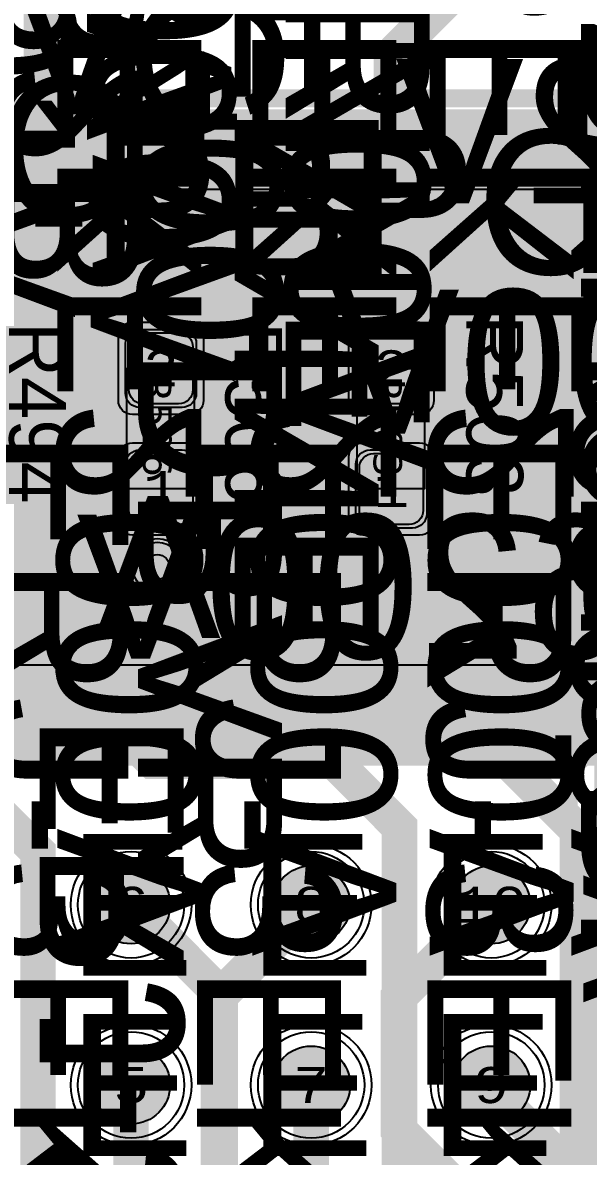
# Model space of a CAD drawing. Extents: x -28 to 199, y -61 to 255.
# Drawn here: x 119.3 to 127.28, y 127.5 to 143.47 of the extents above; entities that cross this region are included whole.
import ezdxf
from ezdxf.enums import TextEntityAlignment as Align

# ---------------------------------------------------------------- set-up
doc = ezdxf.new("R2010")
doc.units = 0
doc.header["$MEASUREMENT"] = 0
for name, color, linetype in [('ASSEMBLY_OUTLINES_TOP', 102, 'CONTINUOUS'), ('ASSEMBLY_PART_NUMBERS_BTM', 191, 'CONTINUOUS'), ('ASSEMBLY_PART_NUMBERS_TOP', 102, 'CONTINUOUS'), ('ASSEMBLY_REF_DES_TOP', 102, 'CONTINUOUS'), ('DRILL_DRAWING', 21, 'CONTINUOUS'), ('GENERATED_SILKSCREEN_TOP', 140, 'CONTINUOUS'), ('PART_HOLES_LAYER_2', 30, 'CONTINUOUS'), ('PART_HOLES_LAYER_3', 30, 'CONTINUOUS'), ('PART_HOLES_LAYER_BOTTOM', 30, 'CONTINUOUS'), ('PART_HOLES_LAYER_TOP', 30, 'CONTINUOUS'), ('PART_PADS_LAYER_2', 230, 'CONTINUOUS'), ('PART_PADS_LAYER_3', 81, 'CONTINUOUS'), ('PART_PADS_LAYER_BOTTOM', 10, 'CONTINUOUS'), ('PART_PADS_LAYER_TOP', 150, 'CONTINUOUS'), ('PART_PADS_SMD_TOP', 150, 'CONTINUOUS'), ('PIN_NUMBERS_BTM', 8, 'CONTINUOUS'), ('PIN_NUMBERS_TOP', 8, 'CONTINUOUS'), ('PLACEMENT_OUTLINES_TOP', 130, 'CONTINUOUS'), ('PLANE_SHAPES_LAYER_2', 230, 'CONTINUOUS'), ('PLANE_SHAPES_LAYER_3', 81, 'CONTINUOUS'), ('SILKSCREEN_OUTLINES_TOP', 150, 'CONTINUOUS'), ('SILKSCREEN_REF_DES_TOP', 150, 'CONTINUOUS'), ('SOLDERMASK_PADS_BTM', 12, 'CONTINUOUS'), ('SOLDERMASK_PADS_TOP', 180, 'CONTINUOUS'), ('SOLDERPASTE_PADS_TOP', 180, 'CONTINUOUS'), ('TRACES_LAYER_2', 230, 'CONTINUOUS'), ('TRACES_LAYER_BOTTOM', 10, 'CONTINUOUS'), ('TRACES_LAYER_TOP', 150, 'CONTINUOUS'), ('VIA_HOLES_LAYER_2', 30, 'CONTINUOUS'), ('VIA_HOLES_LAYER_3', 30, 'CONTINUOUS'), ('VIA_HOLES_LAYER_BOTTOM', 30, 'CONTINUOUS'), ('VIA_HOLES_LAYER_TOP', 30, 'CONTINUOUS'), ('VIA_PADS_LAYER_2', 230, 'CONTINUOUS'), ('VIA_PADS_LAYER_3', 81, 'CONTINUOUS'), ('VIA_PADS_LAYER_BOTTOM', 10, 'CONTINUOUS'), ('VIA_PADS_LAYER_TOP', 150, 'CONTINUOUS')]:
    doc.layers.add(name, color=color, linetype=linetype)
doc.styles.add('COURIER_NEW', font='COUR.TTF')
doc.styles.add('VERDANA', font='verdana.TTF')
doc.styles.add('VERIBEST_GERBER_0', font='txt')

msp = doc.modelspace()

# ---------------------------------------------------------------- hatches: boundary and pattern name
at = {"layer": 'PART_HOLES_LAYER_2'}
h = msp.add_hatch(color=256, dxfattribs=at)
edge = h.paths.add_edge_path()
edge.add_arc((120.83, 131.04), 0.55, 0, 360)
h = msp.add_hatch(color=256, dxfattribs=at)
edge = h.paths.add_edge_path()
edge.add_arc((123.37, 131.04), 0.55, 0, 360)
h = msp.add_hatch(color=256, dxfattribs=at)
edge = h.paths.add_edge_path()
edge.add_arc((125.91, 131.04), 0.55, 0, 360)
h = msp.add_hatch(color=256, dxfattribs=at)
edge = h.paths.add_edge_path()
edge.add_arc((120.83, 128.5), 0.55, 0, 360)
h = msp.add_hatch(color=256, dxfattribs=at)
edge = h.paths.add_edge_path()
edge.add_arc((123.37, 128.5), 0.55, 0, 360)
h = msp.add_hatch(color=256, dxfattribs=at)
edge = h.paths.add_edge_path()
edge.add_arc((125.91, 128.5), 0.55, 0, 360)
at = {"layer": 'PART_HOLES_LAYER_3'}
h = msp.add_hatch(color=256, dxfattribs=at)
edge = h.paths.add_edge_path()
edge.add_arc((120.83, 131.04), 0.55, 0, 360)
h = msp.add_hatch(color=256, dxfattribs=at)
edge = h.paths.add_edge_path()
edge.add_arc((123.37, 131.04), 0.55, 0, 360)
h = msp.add_hatch(color=256, dxfattribs=at)
edge = h.paths.add_edge_path()
edge.add_arc((125.91, 131.04), 0.55, 0, 360)
h = msp.add_hatch(color=256, dxfattribs=at)
edge = h.paths.add_edge_path()
edge.add_arc((120.83, 128.5), 0.55, 0, 360)
h = msp.add_hatch(color=256, dxfattribs=at)
edge = h.paths.add_edge_path()
edge.add_arc((123.37, 128.5), 0.55, 0, 360)
h = msp.add_hatch(color=256, dxfattribs=at)
edge = h.paths.add_edge_path()
edge.add_arc((125.91, 128.5), 0.55, 0, 360)
at = {"layer": 'PART_HOLES_LAYER_BOTTOM'}
h = msp.add_hatch(color=256, dxfattribs=at)
edge = h.paths.add_edge_path()
edge.add_arc((120.83, 131.04), 0.55, 0, 360)
h = msp.add_hatch(color=256, dxfattribs=at)
edge = h.paths.add_edge_path()
edge.add_arc((123.37, 131.04), 0.55, 0, 360)
h = msp.add_hatch(color=256, dxfattribs=at)
edge = h.paths.add_edge_path()
edge.add_arc((125.91, 131.04), 0.55, 0, 360)
h = msp.add_hatch(color=256, dxfattribs=at)
edge = h.paths.add_edge_path()
edge.add_arc((120.83, 128.5), 0.55, 0, 360)
h = msp.add_hatch(color=256, dxfattribs=at)
edge = h.paths.add_edge_path()
edge.add_arc((123.37, 128.5), 0.55, 0, 360)
h = msp.add_hatch(color=256, dxfattribs=at)
edge = h.paths.add_edge_path()
edge.add_arc((125.91, 128.5), 0.55, 0, 360)
at = {"layer": 'PART_HOLES_LAYER_TOP'}
h = msp.add_hatch(color=256, dxfattribs=at)
edge = h.paths.add_edge_path()
edge.add_arc((120.83, 131.04), 0.55, 0, 360)
h = msp.add_hatch(color=256, dxfattribs=at)
edge = h.paths.add_edge_path()
edge.add_arc((123.37, 131.04), 0.55, 0, 360)
h = msp.add_hatch(color=256, dxfattribs=at)
edge = h.paths.add_edge_path()
edge.add_arc((125.91, 131.04), 0.55, 0, 360)
h = msp.add_hatch(color=256, dxfattribs=at)
edge = h.paths.add_edge_path()
edge.add_arc((120.83, 128.5), 0.55, 0, 360)
h = msp.add_hatch(color=256, dxfattribs=at)
edge = h.paths.add_edge_path()
edge.add_arc((123.37, 128.5), 0.55, 0, 360)
h = msp.add_hatch(color=256, dxfattribs=at)
edge = h.paths.add_edge_path()
edge.add_arc((125.91, 128.5), 0.55, 0, 360)
at = {"layer": 'PLANE_SHAPES_LAYER_2'}
h = msp.add_hatch(color=256, dxfattribs=at)
h.paths.add_polyline_path([(169.5, 129.25), (149.5, 129.25), (142.25, 122), (142.25, 90.5), (147.5, 90.5), (147.5, 80), (154, 80), (154, 69.25), (131.75, 69.25), (131.75, 73.25), (121.25, 73.25), (121.25, 81), (110.5, 81), (110.5, 125.75), (106.5, 125.75), (106.5, 128.75), (93.5, 128.75), (93.5, 120.25), (91.75, 120.25), (91.75, 121.5), (80, 121.5), (80, 118.25), (73.25, 118.25), (73.25, 124.5), (67.5, 124.5), (67.5, 128), (57.75, 128), (57.75, 120.25), (55.25, 120.25), (55.25, 121.5), (47.5, 121.5), (47.5, 119), (35, 119), (35, 134.75), (32.75, 134.75), (32.75, 159.75), (29.25, 159.75), (29.25, 175.25), (22.5, 175.25), (22.5, 195.25), (17.25, 195.25), (17.25, 198), (22.5, 198), (22.5, 216.5), (40.25, 216.5), (40.25, 235.5), (54.5, 235.5), (54.5, 254), (87.25, 254), (87.25, 236.25), (86.25, 236.25), (86.25, 228.75), (81, 228.75), (81, 218.75), (95.25, 218.75), (95.25, 194.5), (87, 194.5), (87, 172), (131.1, 172), (131.1, 208.75), (115.5, 208.75), (115.5, 213.75), (106.75, 213.75), (106.75, 218.75), (110.25, 222.25), (110.25, 226.25), (142.5, 226.25), (142.5, 221.5), (160.5, 221.5), (160.5, 240.75), (169.5, 240.75)])
h.paths.add_polyline_path([(35.5, 149.5), (41.75, 149.5), (41.75, 152), (39.25, 152), (39.25, 154), (37.75, 154), (37.75, 152), (35.5, 152)], flags=16)
h.paths.add_polyline_path([(37.5, 125.75), (37.5, 128.75), (42.75, 128.75), (42.75, 125.75)], flags=16)
h.paths.add_polyline_path([(52, 127.75), (52, 130.75), (54.25, 130.75), (54.25, 127.75)], flags=16)
h.paths.add_polyline_path([(50.75, 219.5), (50.75, 226.5), (71.75, 226.5), (71.75, 219.5)], flags=16)
h.paths.add_polyline_path([(66.5, 150.75), (66.5, 177.5), (72.25, 177.5), (72.25, 150.75)], flags=16)
h.paths.add_polyline_path([(47.25, 185.25), (73, 185.25), (73, 188.25), (70.25, 188.25), (70.25, 191), (47.25, 191)], flags=16)
h.paths.add_polyline_path([(84.5, 208), (84.5, 212.75), (85, 212.75), (85, 208)], flags=16)
h.paths.add_polyline_path([(61.5, 137.25), (87.75, 137.25), (87.75, 140.5), (84.75, 140.5), (84.75, 143), (61.5, 143)], flags=16)
h.paths.add_polyline_path([(88.75, 127), (88.75, 130), (91, 130), (91, 127)], flags=16)
h.paths.add_polyline_path([(85.5, 130.25), (85.5, 132.5), (91, 132.5), (91, 130.25)], flags=16)
h.paths.add_polyline_path([(108.75, 142.25), (135.75, 142.25), (135.75, 145.75), (132.25, 145.75), (132.25, 149), (108.75, 149)], flags=16)
h.paths.add_polyline_path([(114.25, 126.75), (140.75, 126.75), (140.75, 129.75), (137.25, 129.75), (137.25, 133), (114.25, 133)], flags=16)
h.paths.add_polyline_path([(155.25, 180.25), (166.25, 180.25), (166.25, 186.25), (152.25, 186.25), (152.25, 183), (155.25, 183)], flags=16)
at = {"layer": 'PLANE_SHAPES_LAYER_3'}
h = msp.add_hatch(color=256, dxfattribs=at)
h.paths.add_polyline_path([(169.5, 129.25), (149.5, 129.25), (142.25, 122), (142.25, 90.5), (147.5, 90.5), (147.5, 80), (154, 80), (154, 69.25), (131.75, 69.25), (131.75, 73.25), (121.25, 73.25), (121.25, 81), (110.5, 81), (110.5, 125.75), (106.5, 125.75), (106.5, 128.75), (93.5, 128.75), (93.5, 120.25), (91.75, 120.25), (91.75, 121.5), (80, 121.5), (80, 118.25), (73.25, 118.25), (73.25, 124.5), (67.5, 124.5), (67.5, 127.75), (58.25, 127.75), (58.25, 130.25), (88.75, 130.25), (88.75, 127), (91, 127), (91, 132.5), (55, 132.5), (55, 131.25), (52, 131.25), (52, 127.75), (55, 127.75), (55, 127.25), (57.75, 127.25), (57.75, 120.25), (55.25, 120.25), (55.25, 121.5), (47.5, 121.5), (47.5, 119), (35, 119), (35, 134.75), (32.75, 134.75), (32.75, 159.75), (29.25, 159.75), (29.25, 175.25), (22.5, 175.25), (22.5, 195.25), (17.25, 195.25), (17.25, 198), (22.5, 198), (22.5, 216.5), (40.25, 216.5), (40.25, 235.5), (54.5, 235.5), (54.5, 254), (87.25, 254), (87.25, 236.25), (86.25, 236.25), (86.25, 228.75), (81, 228.75), (81, 218.75), (95.25, 218.75), (95.25, 194.5), (87, 194.5), (87, 172), (131.1, 172), (131.1, 208.75), (115.5, 208.75), (115.5, 213.75), (106.75, 213.75), (106.75, 218.75), (110.25, 222.25), (110.25, 226.25), (142.5, 226.25), (142.5, 221.5), (160.5, 221.5), (160.5, 240.75), (169.5, 240.75)])
h.paths.add_polyline_path([(35.5, 149.5), (41.75, 149.5), (41.75, 152), (39.25, 152), (39.25, 154), (37.75, 154), (37.75, 152), (35.5, 152)], flags=16)
h.paths.add_polyline_path([(37.5, 125.75), (37.5, 128.75), (42.75, 128.75), (42.75, 125.75)], flags=16)
h.paths.add_polyline_path([(50.75, 219.5), (50.75, 226.5), (71.75, 226.5), (71.75, 219.5)], flags=16)
h.paths.add_polyline_path([(66.5, 150.75), (66.5, 177.5), (72.25, 177.5), (72.25, 150.75)], flags=16)
h.paths.add_polyline_path([(47.25, 185.25), (73, 185.25), (73, 188.25), (70.25, 188.25), (70.25, 191), (47.25, 191)], flags=16)
h.paths.add_polyline_path([(84.5, 208), (84.5, 212.75), (85, 212.75), (85, 208)], flags=16)
h.paths.add_polyline_path([(61.5, 137.25), (87.75, 137.25), (87.75, 140.5), (84.75, 140.5), (84.75, 143), (61.5, 143)], flags=16)
h.paths.add_polyline_path([(108.75, 142.25), (135.75, 142.25), (135.75, 145.75), (132.25, 145.75), (132.25, 149), (108.75, 149)], flags=16)
h.paths.add_polyline_path([(114.25, 126.75), (140.75, 126.75), (140.75, 129.75), (137.25, 129.75), (137.25, 133), (114.25, 133)], flags=16)
h.paths.add_polyline_path([(155.25, 180.25), (166.25, 180.25), (166.25, 186.25), (152.25, 186.25), (152.25, 183), (155.25, 183)], flags=16)
at = {"layer": 'VIA_HOLES_LAYER_2'}
h = msp.add_hatch(color=256, dxfattribs=at)
edge = h.paths.add_edge_path()
edge.add_arc((121.2, 135.8), 0.175, 0, 360)
at = {"layer": 'VIA_HOLES_LAYER_3'}
h = msp.add_hatch(color=256, dxfattribs=at)
edge = h.paths.add_edge_path()
edge.add_arc((121.2, 135.8), 0.175, 0, 360)
at = {"layer": 'VIA_HOLES_LAYER_BOTTOM'}
h = msp.add_hatch(color=256, dxfattribs=at)
edge = h.paths.add_edge_path()
edge.add_arc((121.2, 135.8), 0.175, 0, 360)
at = {"layer": 'VIA_HOLES_LAYER_TOP'}
h = msp.add_hatch(color=256, dxfattribs=at)
edge = h.paths.add_edge_path()
edge.add_arc((121.2, 135.8), 0.175, 0, 360)

# ---------------------------------------------------------------- linework, layer by layer
at = {"layer": 'ASSEMBLY_OUTLINES_TOP', "const_width": 0.2}
for points in [[(105.58, 141.12), (105.58, 150.42), (138.78, 150.42), (138.78, 141.12)], [(110.58, 125.12), (110.58, 134.42), (143.78, 134.42), (143.78, 125.12)]]:
    msp.add_lwpolyline(points, close=True, dxfattribs=at)
at = {"layer": 'ASSEMBLY_OUTLINES_TOP'}
for points in [[(120.77, 136.9), (120.77, 138.6), (121.72, 138.6), (121.72, 136.9)], [(124.02, 136.9), (124.02, 138.6), (124.97, 138.6), (124.97, 136.9)]]:
    msp.add_lwpolyline(points, close=True, dxfattribs=at)
msp.add_solid([(121, 140.75), (123.25, 140.75), (121, 141.5), (123.25, 141.5)], dxfattribs=at)
at = {"layer": 'GENERATED_SILKSCREEN_TOP', "const_width": 0.15}
for points in [[(138.780005, 141.12, -0.4142135624), (138.78, 141.119995), (105.58, 141.119995, -0.4142135624), (105.579995, 141.12), (105.579995, 150.42, -0.4142135624), (105.58, 150.420005), (107.080269, 150.420005, 7.9139e-06), (107.080278, 150.419995), (105.580005, 150.419995), (105.580005, 141.120005), (138.779995, 141.120005), (138.779995, 150.419995), (107.719722, 150.419995, 7.9139e-06), (107.719731, 150.420005), (138.78, 150.420005, -0.4142135624), (138.780005, 150.42), (138.780005, 141.12)], [(120.770005, 137.457911, 1.22306e-05), (120.769995, 137.457902), (120.769995, 138.042098, 1.22306e-05), (120.770005, 138.042089), (120.770005, 137.457911)], [(121.720005, 137.466156, 1.1642e-05), (121.719995, 137.466164), (121.719995, 138.033836, 1.1642e-05), (121.720005, 138.033844), (121.720005, 137.466156)], [(124.020005, 137.457911, 1.22306e-05), (124.019995, 137.457902), (124.019995, 138.042098, 1.22306e-05), (124.020005, 138.042089), (124.020005, 137.457911)], [(124.970005, 137.466156, 1.1642e-05), (124.969995, 137.466164), (124.969995, 138.033836, 1.1642e-05), (124.970005, 138.033844), (124.970005, 137.466156)], [(131.215002, 134.419995), (110.580005, 134.419995), (110.580005, 125.120005), (115.709661, 125.120005, 1.31533e-05), (115.709681, 125.119995), (110.58, 125.119995, -0.4142135624), (110.579995, 125.12), (110.579995, 134.42, -0.4142135624), (110.58, 134.420005), (131.214998, 134.420005, 6.3355e-06), (131.215002, 134.419995)]]:
    msp.add_lwpolyline(points, format="xyb", dxfattribs=at)
for points in [[(119.1292, 139.1092), (119.4972, 139.1092), (119.4972, 138.7332), (119.1244, 138.602)], [(119.6092, 138.5756), (119.6108, 138.5732), (119.6148, 138.5724), (119.6188, 138.57), (119.6228, 138.57), (119.7876, 138.57), (119.7916, 138.57), (119.794, 138.5724), (119.7964, 138.5724), (119.7972, 138.5732), (119.798, 138.574), (119.8004, 138.5756), (119.91, 138.7116), (119.9116, 138.7156), (119.9124, 138.718), (119.9132, 138.722), (119.9132, 139.1252), (119.9116, 139.1324), (119.9076, 139.1364), (119.9036, 139.1412), (119.8972, 139.1428), (119.1292, 139.1428)], [(119.8804, 139.1092), (119.8804, 138.726), (119.7796, 138.602), (119.6308, 138.602), (119.5292, 138.726), (119.5292, 139.1092), (119.8804, 139.1092)], [(122.6592, 138.5756), (122.6608, 138.5732), (122.6648, 138.5724), (122.6688, 138.57), (122.6728, 138.57), (122.8376, 138.57), (122.8416, 138.57), (122.844, 138.5724), (122.8464, 138.5724), (122.8472, 138.5732), (122.848, 138.574), (122.8504, 138.5756), (122.96, 138.7116), (122.9616, 138.7156), (122.9624, 138.718), (122.9632, 138.722), (122.9632, 139.1252), (122.9616, 139.1324), (122.9576, 139.1364), (122.9536, 139.1412), (122.9472, 139.1428), (122.1792, 139.1428), (122.1728, 139.1412), (122.1688, 139.1372), (122.1664, 139.1324), (122.1656, 139.1268), (122.1664, 139.1204), (122.1688, 139.1148), (122.1728, 139.1108), (122.1792, 139.1092), (122.5472, 139.1092), (122.5472, 138.7332), (122.1744, 138.602), (122.1688, 138.5988), (122.1656, 138.5932), (122.1648, 138.5868), (122.1664, 138.582), (122.1696, 138.5772), (122.1736, 138.5732), (122.1784, 138.5708), (122.1848, 138.5724), (122.5576, 138.7036), (122.6592, 138.5756)], [(122.9304, 139.1092), (122.9304, 138.726), (122.8296, 138.602), (122.6808, 138.602), (122.5792, 138.726), (122.5792, 139.1092), (122.9304, 139.1092)], [(126.0592, 138.6756), (126.0608, 138.6732), (126.0648, 138.6724), (126.0688, 138.67), (126.0728, 138.67), (126.2376, 138.67), (126.2416, 138.67), (126.244, 138.6724), (126.2464, 138.6724), (126.2472, 138.6732), (126.248, 138.674), (126.2504, 138.6756), (126.36, 138.8116), (126.3616, 138.8156), (126.3624, 138.818), (126.3632, 138.822), (126.3632, 139.2252), (126.3616, 139.2324), (126.3576, 139.2364), (126.3536, 139.2412), (126.3472, 139.2428), (125.5792, 139.2428), (125.5728, 139.2412), (125.5688, 139.2372), (125.5664, 139.2324), (125.5656, 139.2268), (125.5664, 139.2204), (125.5688, 139.2148), (125.5728, 139.2108), (125.5792, 139.2092), (125.9472, 139.2092), (125.9472, 138.8332), (125.5744, 138.702), (125.5688, 138.6988), (125.5656, 138.6932), (125.5648, 138.6868), (125.5664, 138.682), (125.5696, 138.6772), (125.5736, 138.6732), (125.5784, 138.6708), (125.5848, 138.6724), (125.9576, 138.8036), (126.0592, 138.6756)], [(126.3304, 139.2092), (126.3304, 138.826), (126.2296, 138.702), (126.0808, 138.702), (125.9792, 138.826), (125.9792, 139.2092), (126.3304, 139.2092)], [(119.1348, 138.5724), (119.5076, 138.7036), (119.6092, 138.5756)], [(126.088, 138.3356), (126.0872, 138.3388), (126.0864, 138.3412), (126.0848, 138.3444), (125.9968, 138.4532), (126.3304, 138.4532), (126.3304, 137.9308), (126.332, 137.9252), (126.3352, 137.9204), (126.3408, 137.918), (126.3464, 137.9172), (126.3528, 137.918), (126.3584, 137.9204), (126.3616, 137.9252), (126.3632, 137.9308), (126.3632, 138.4708), (126.3616, 138.4764), (126.3576, 138.4804), (126.3536, 138.4852), (126.3472, 138.4868), (125.9624, 138.4868), (125.9568, 138.486), (125.9528, 138.4836), (125.9504, 138.4804), (125.9488, 138.4748), (125.9472, 138.4708), (125.9464, 138.4676), (125.9472, 138.4636), (125.9496, 138.4604), (126.056, 138.33), (126.056, 138.0716), (125.9544, 137.9468), (125.6968, 137.9468), (125.5968, 138.0716), (125.5968, 138.33), (125.7024, 138.4604), (125.7048, 138.466), (125.7048, 138.4708), (125.7016, 138.4756), (125.6976, 138.4804), (125.692, 138.4836), (125.6864, 138.4844), (125.6832, 138.4844), (125.6808, 138.4836), (125.6768, 138.4796), (125.5664, 138.3444), (125.5648, 138.342), (125.5648, 138.3388), (125.5632, 138.3356), (125.5632, 138.066), (125.5632, 138.0636), (125.564, 138.0628), (125.564, 138.062), (125.5648, 138.0604), (125.5648, 138.0588), (125.5664, 138.0556), (125.6768, 137.9204), (125.6792, 137.918), (125.6808, 137.9172), (125.6856, 137.9156), (125.6888, 137.9148), (125.9624, 137.9148), (125.9664, 137.9156), (125.9704, 137.9172), (125.972, 137.9172), (125.9728, 137.918), (125.9744, 137.9196), (125.976, 137.9204), (126.0848, 138.0556), (126.0864, 138.0596), (126.0872, 138.062), (126.088, 138.066), (126.088, 138.3356)], [(119.1292, 137.8684), (119.3716, 137.8684), (119.3716, 137.8308), (119.3732, 137.8252), (119.3764, 137.8204), (119.382, 137.818), (119.3876, 137.8172), (119.394, 137.818), (119.3996, 137.8204), (119.4036, 137.8252), (119.4052, 137.8308), (119.4052, 137.8684), (119.8748, 137.8684), (119.8788, 137.8692), (119.882, 137.8708), (119.8852, 137.8748), (119.8876, 137.8788), (119.8892, 137.8836), (119.89, 137.8884), (119.8892, 137.8924), (119.886, 137.8964), (119.4004, 138.382), (119.3956, 138.3852), (119.3908, 138.3868), (119.386, 138.386), (119.3804, 138.3828), (119.3764, 138.3812), (119.374, 138.378), (119.3724, 138.3748), (119.3716, 138.3708), (119.3716, 137.9004), (119.1292, 137.9004)], [(119.4052, 138.3308), (119.834, 137.9004), (119.4052, 137.9004), (119.4052, 138.3308)], [(122.688, 138.2356), (122.6872, 138.2388), (122.6864, 138.2412), (122.6848, 138.2444), (122.5968, 138.3532), (122.9304, 138.3532), (122.9304, 137.8308), (122.932, 137.8252), (122.9352, 137.8204), (122.9408, 137.818), (122.9464, 137.8172), (122.9528, 137.818), (122.9584, 137.8204), (122.9616, 137.8252), (122.9632, 137.8308), (122.9632, 138.3708), (122.9616, 138.3764), (122.9576, 138.3804), (122.9536, 138.3852), (122.9472, 138.3868), (122.5624, 138.3868), (122.5568, 138.386), (122.5528, 138.3836), (122.5504, 138.3804), (122.5488, 138.3748), (122.5472, 138.3708), (122.5464, 138.3676), (122.5472, 138.3636), (122.5496, 138.3604), (122.656, 138.23), (122.656, 137.9716), (122.5544, 137.8468), (122.2968, 137.8468), (122.1968, 137.9716), (122.1968, 138.23), (122.3024, 138.3604), (122.3048, 138.366), (122.3048, 138.3708), (122.3016, 138.3756), (122.2976, 138.3804), (122.292, 138.3836), (122.2864, 138.3844), (122.2832, 138.3844), (122.2808, 138.3836), (122.2768, 138.3796), (122.1664, 138.2444), (122.1648, 138.242), (122.1648, 138.2388), (122.1632, 138.2356), (122.1632, 137.966), (122.1632, 137.9636), (122.164, 137.9628), (122.164, 137.962), (122.1648, 137.9604), (122.1648, 137.9588), (122.1664, 137.9556), (122.2768, 137.8204), (122.2792, 137.818), (122.2808, 137.8172), (122.2856, 137.8156), (122.2888, 137.8148), (122.5624, 137.8148), (122.5664, 137.8156), (122.5704, 137.8172), (122.572, 137.8172), (122.5728, 137.818), (122.5744, 137.8196), (122.576, 137.8204), (122.6848, 137.9556), (122.6864, 137.9596), (122.6872, 137.962), (122.688, 137.966), (122.688, 138.2356)], [(126.2504, 137.7228), (126.36, 137.5884), (126.3608, 137.5852), (126.3616, 137.5828), (126.3624, 137.582), (126.3632, 137.5788), (126.3632, 137.3092), (126.3624, 137.306), (126.3624, 137.3052), (126.3616, 137.3044), (126.3608, 137.302), (126.36, 137.2988), (126.2504, 137.1644), (126.2472, 137.162), (126.2432, 137.1612), (126.2408, 137.1596), (126.2376, 137.1588), (125.6888, 137.1588), (125.6864, 137.1596), (125.6808, 137.1612), (125.6792, 137.162), (125.676, 137.1644), (125.5664, 137.2988), (125.5656, 137.302), (125.5648, 137.3036), (125.564, 137.3052), (125.5632, 137.3068), (125.5632, 137.3092), (125.5632, 137.5788), (125.564, 137.582), (125.5648, 137.5852), (125.5664, 137.5884), (125.676, 137.7228), (125.6776, 137.7244), (125.6784, 137.726), (125.6808, 137.7276), (125.6864, 137.7292), (125.6888, 137.73), (126.2376, 137.73), (126.2408, 137.7292), (126.2432, 137.7276), (126.2464, 137.726), (126.2504, 137.7228)], [(126.2296, 137.6972), (125.6968, 137.6972), (125.6568, 137.65), (126.288, 137.2628), (126.3304, 137.3156), (126.3304, 137.574), (126.2296, 137.6972)], [(119.146, 137.2156), (119.2468, 137.0908), (119.534, 137.0908), (119.446, 137.1996), (119.4444, 137.2028), (119.4436, 137.2036), (119.4428, 137.206), (119.4428, 137.2092), (119.4428, 137.4788), (119.4428, 137.482), (119.4452, 137.4868), (119.446, 137.4884), (119.5548, 137.6228), (119.5556, 137.6244), (119.5572, 137.626), (119.5596, 137.6276), (119.5652, 137.6292), (119.5684, 137.63), (119.7876, 137.63), (119.7916, 137.6292), (119.7948, 137.6276), (119.7972, 137.626), (119.798, 137.6244), (119.8004, 137.6228), (119.91, 137.4884), (119.9108, 137.4852), (119.9116, 137.4828), (119.9124, 137.482), (119.9132, 137.4788), (119.9132, 137.2092), (119.9124, 137.206), (119.9124, 137.2052), (119.9116, 137.2044), (119.9108, 137.202), (119.91, 137.1988), (119.8004, 137.0644), (119.7972, 137.062), (119.7932, 137.0612), (119.7908, 137.0596), (119.7876, 137.0588), (119.2388, 137.0588), (119.2364, 137.0596), (119.2308, 137.0612), (119.2292, 137.062), (119.226, 137.0644), (119.1164, 137.1988)], [(119.1164, 137.4884), (119.226, 137.6228), (119.23, 137.6268), (119.2348, 137.6276), (119.2404, 137.6268), (119.246, 137.6236), (119.2508, 137.6204), (119.2532, 137.6148), (119.254, 137.61), (119.2524, 137.6044), (119.146, 137.474)], [(119.7796, 137.5972), (119.5764, 137.5972), (119.4748, 137.474), (119.4748, 137.2156), (119.5764, 137.0908), (119.7796, 137.0908), (119.8804, 137.2156), (119.8804, 137.474), (119.7796, 137.5972)], [(122.8504, 137.6228), (122.96, 137.4884), (122.9608, 137.4852), (122.9616, 137.4828), (122.9624, 137.482), (122.9632, 137.4788), (122.9632, 137.2092), (122.9624, 137.206), (122.9624, 137.2052), (122.9616, 137.2044), (122.9608, 137.202), (122.96, 137.1988), (122.8504, 137.0644), (122.8472, 137.062), (122.8432, 137.0612), (122.8408, 137.0596), (122.8376, 137.0588), (122.2888, 137.0588), (122.2864, 137.0596), (122.2808, 137.0612), (122.2792, 137.062), (122.276, 137.0644), (122.1664, 137.1988), (122.1656, 137.202), (122.1648, 137.2036), (122.164, 137.2052), (122.1632, 137.2068), (122.1632, 137.2092), (122.1632, 137.4788), (122.164, 137.482), (122.1648, 137.4852), (122.1664, 137.4884), (122.276, 137.6228), (122.2776, 137.6244), (122.2784, 137.626), (122.2808, 137.6276), (122.2864, 137.6292), (122.2888, 137.63), (122.8376, 137.63), (122.8408, 137.6292), (122.8432, 137.6276), (122.8464, 137.626), (122.8504, 137.6228)], [(122.236, 137.5244), (122.196, 137.474), (122.196, 137.2156), (122.2968, 137.0908), (122.8296, 137.0908), (122.8672, 137.138), (122.236, 137.5244)], [(122.8296, 137.5972), (122.2968, 137.5972), (122.2568, 137.55), (122.888, 137.1628), (122.9304, 137.2156), (122.9304, 137.474), (122.8296, 137.5972)], [(125.636, 137.6244), (125.596, 137.574), (125.596, 137.3156), (125.6968, 137.1908), (126.2296, 137.1908), (126.2672, 137.238), (125.636, 137.6244)], [(119.1292, 136.3564), (119.3716, 136.3564), (119.3716, 136.3188), (119.3732, 136.3132), (119.3764, 136.3084), (119.382, 136.306), (119.3876, 136.3052), (119.394, 136.306), (119.3996, 136.3084), (119.4036, 136.3132), (119.4052, 136.3188), (119.4052, 136.3564), (119.8748, 136.3564), (119.8788, 136.3572), (119.882, 136.3588), (119.8852, 136.3628), (119.8876, 136.3668), (119.8892, 136.3716), (119.89, 136.3764), (119.8892, 136.3804), (119.886, 136.3844), (119.4004, 136.87), (119.3956, 136.8732), (119.3908, 136.8748), (119.386, 136.874), (119.3804, 136.8708), (119.3764, 136.8692), (119.374, 136.866), (119.3724, 136.8628), (119.3716, 136.8588), (119.3716, 136.3884), (119.1292, 136.3884)], [(122.96, 136.4428), (122.8504, 136.3084), (122.8464, 136.3044), (122.84, 136.3036), (122.836, 136.3044), (122.832, 136.306), (122.828, 136.3084), (122.8248, 136.3124), (122.8224, 136.3164), (122.8216, 136.3204), (122.8216, 136.3244), (122.824, 136.3276), (122.9304, 136.4588), (122.9304, 136.718), (122.8296, 136.8412), (122.5424, 136.8412), (122.6312, 136.7324), (122.632, 136.7292), (122.6328, 136.7276), (122.6328, 136.7268), (122.6336, 136.7268), (122.6344, 136.7228), (122.6344, 136.4532), (122.6336, 136.45), (122.6328, 136.4492), (122.6328, 136.4484), (122.632, 136.446), (122.6312, 136.4428), (122.5224, 136.3084), (122.5208, 136.3076), (122.5192, 136.306), (122.5184, 136.3052), (122.5168, 136.3052), (122.5112, 136.3036), (122.5088, 136.3028), (122.2888, 136.3028), (122.2848, 136.3036), (122.2816, 136.3052), (122.2784, 136.306), (122.276, 136.3084), (122.1664, 136.4428), (122.1648, 136.4468), (122.164, 136.4476), (122.164, 136.4492), (122.164, 136.4508), (122.1632, 136.4516), (122.1632, 136.4532), (122.1632, 136.7228), (122.164, 136.726), (122.1648, 136.7292), (122.1664, 136.7324), (122.276, 136.8668), (122.2776, 136.8684), (122.2784, 136.87), (122.2808, 136.8716), (122.2864, 136.8732), (122.2888, 136.874), (122.8376, 136.874), (122.8416, 136.8732), (122.8448, 136.8716), (122.8472, 136.87), (122.848, 136.8684), (122.8504, 136.8668), (122.96, 136.7324), (122.9608, 136.7292), (122.9616, 136.7268), (122.9624, 136.726), (122.9632, 136.7228), (122.9632, 136.4532), (122.9624, 136.45), (122.9624, 136.4492), (122.9616, 136.4484), (122.9608, 136.446), (122.96, 136.4428)], [(125.5664, 136.8324), (125.676, 136.9676), (125.68, 136.9716), (125.6824, 136.9724), (125.6848, 136.9724), (125.6904, 136.9716), (125.696, 136.9684), (125.7008, 136.9644), (125.7032, 136.9596), (125.704, 136.954), (125.7024, 136.9484), (125.596, 136.818), (125.596, 136.5596), (125.6968, 136.4348), (125.8456, 136.4348), (125.9472, 136.558), (125.9472, 136.6908), (125.9488, 136.6972), (125.952, 136.7012), (125.9576, 136.7036), (125.9632, 136.7044), (125.9688, 136.7036), (125.9744, 136.7012), (125.9776, 136.6972), (125.9792, 136.6908), (125.9792, 136.558), (126.0808, 136.4348), (126.2296, 136.4348), (126.3304, 136.5596), (126.3304, 136.818), (126.224, 136.9484), (126.2224, 136.954), (126.2232, 136.9596), (126.2256, 136.9644), (126.2304, 136.9684), (126.236, 136.9716), (126.2416, 136.9724), (126.244, 136.9724), (126.2464, 136.9716), (126.2504, 136.9676), (126.36, 136.8324), (126.3608, 136.83), (126.3616, 136.8276), (126.3624, 136.8268), (126.3632, 136.8236), (126.3632, 136.554), (126.3624, 136.55), (126.3616, 136.5484), (126.3608, 136.546), (126.36, 136.5436), (126.2504, 136.4084), (126.2472, 136.406), (126.2432, 136.4052), (126.2408, 136.4036), (126.2376, 136.4028), (126.0728, 136.4028), (126.0704, 136.4036), (126.0648, 136.4052), (126.0616, 136.406), (126.0592, 136.4084), (125.9632, 136.526), (125.8672, 136.4084), (125.8656, 136.4076), (125.864, 136.406), (125.8632, 136.4052), (125.8616, 136.4052), (125.856, 136.4036), (125.8536, 136.4028), (125.6888, 136.4028), (125.6848, 136.4036), (125.6816, 136.4052), (125.6784, 136.406), (125.676, 136.4084), (125.5664, 136.5436), (125.5648, 136.5468), (125.564, 136.5476), (125.564, 136.55), (125.564, 136.5508), (125.5632, 136.5516), (125.5632, 136.554), (125.5632, 136.8236), (125.564, 136.8268), (125.5648, 136.83), (125.5664, 136.8324)], [(119.4052, 136.8188), (119.834, 136.3884), (119.4052, 136.3884), (119.4052, 136.8188)], [(122.5008, 136.8412), (122.2968, 136.8412), (122.196, 136.718), (122.196, 136.4596), (122.2968, 136.3348), (122.5008, 136.3348), (122.6024, 136.4596), (122.6024, 136.718), (122.5008, 136.8412)]]:
    msp.add_lwpolyline(points, dxfattribs=at)
at = {"layer": 'PART_HOLES_LAYER_2'}
for centre in [(120.83, 131.04), (123.37, 131.04), (125.91, 131.04), (120.83, 128.5), (123.37, 128.5), (125.91, 128.5)]:
    msp.add_circle(centre, 0.55, dxfattribs=at)
at = {"layer": 'PART_HOLES_LAYER_3'}
for centre in [(120.83, 131.04), (123.37, 131.04), (125.91, 131.04), (120.83, 128.5), (123.37, 128.5), (125.91, 128.5)]:
    msp.add_circle(centre, 0.55, dxfattribs=at)
at = {"layer": 'PART_HOLES_LAYER_BOTTOM'}
for centre in [(120.83, 131.04), (123.37, 131.04), (125.91, 131.04), (120.83, 128.5), (123.37, 128.5), (125.91, 128.5)]:
    msp.add_circle(centre, 0.55, dxfattribs=at)
at = {"layer": 'PART_HOLES_LAYER_TOP'}
for centre in [(120.83, 131.04), (123.37, 131.04), (125.91, 131.04), (120.83, 128.5), (123.37, 128.5), (125.91, 128.5)]:
    msp.add_circle(centre, 0.55, dxfattribs=at)
at = {"layer": 'PART_PADS_LAYER_2'}
for centre in [(120.83, 131.04), (123.37, 131.04), (125.91, 131.04), (120.83, 128.5), (123.37, 128.5), (125.91, 128.5)]:
    msp.add_circle(centre, 0.75, dxfattribs=at)
at = {"layer": 'PART_PADS_LAYER_3'}
for centre in [(120.83, 131.04), (123.37, 131.04), (125.91, 131.04), (120.83, 128.5), (123.37, 128.5), (125.91, 128.5)]:
    msp.add_circle(centre, 0.75, dxfattribs=at)
at = {"layer": 'PART_PADS_LAYER_BOTTOM'}
for centre in [(120.83, 131.04), (123.37, 131.04), (125.91, 131.04), (120.83, 128.5), (123.37, 128.5), (125.91, 128.5)]:
    msp.add_circle(centre, 0.75, dxfattribs=at)
at = {"layer": 'PART_PADS_LAYER_TOP'}
for centre in [(120.83, 131.04), (123.37, 131.04), (125.91, 131.04), (120.83, 128.5), (123.37, 128.5), (125.91, 128.5)]:
    msp.add_circle(centre, 0.75, dxfattribs=at)
at = {"layer": 'PART_PADS_SMD_TOP'}
for points in [[(120.95, 138.05, -0.4142135624), (120.75, 138.25), (120.75, 138.95, -0.4142135624), (120.95, 139.15), (121.55, 139.15, -0.4142135624), (121.75, 138.95), (121.75, 138.25, -0.4142135624), (121.55, 138.05)], [(124.2, 138.05, -0.4142135624), (124, 138.25), (124, 138.95, -0.4142135624), (124.2, 139.15), (124.8, 139.15, -0.4142135624), (125, 138.95), (125, 138.25, -0.4142135624), (124.8, 138.05)], [(120.95, 136.35, -0.4142135624), (120.75, 136.55), (120.75, 137.25, -0.4142135624), (120.95, 137.45), (121.55, 137.45, -0.4142135624), (121.75, 137.25), (121.75, 136.55, -0.4142135624), (121.55, 136.35)], [(124.2, 136.35, -0.4142135624), (124, 136.55), (124, 137.25, -0.4142135624), (124.2, 137.45), (124.8, 137.45, -0.4142135624), (125, 137.25), (125, 136.55, -0.4142135624), (124.8, 136.35)]]:
    msp.add_lwpolyline(points, format="xyb", close=True, dxfattribs=at)
at = {"layer": 'PLACEMENT_OUTLINES_TOP'}
for points in [[(105.58, 141.12), (105.58, 150.42), (138.78, 150.42), (138.78, 141.12)], [(120.77, 136.9), (120.77, 138.6), (121.72, 138.6), (121.72, 136.9)], [(124.02, 136.9), (124.02, 138.6), (124.97, 138.6), (124.97, 136.9)], [(110.58, 125.12), (110.58, 134.42), (143.78, 134.42), (143.78, 125.12)]]:
    msp.add_lwpolyline(points, close=True, dxfattribs=at)
at = {"layer": 'SILKSCREEN_OUTLINES_TOP'}
for points in [[(105.58, 141.12), (105.58, 150.42), (138.78, 150.42), (138.78, 141.12)], [(120.77, 136.9), (120.77, 138.6), (121.72, 138.6), (121.72, 136.9)], [(124.02, 136.9), (124.02, 138.6), (124.97, 138.6), (124.97, 136.9)], [(110.58, 125.12), (110.58, 134.42), (143.78, 134.42), (143.78, 125.12)]]:
    msp.add_lwpolyline(points, close=True, dxfattribs=at)
at = {"layer": 'SOLDERMASK_PADS_BTM'}
for centre in [(120.83, 131.04), (123.37, 131.04), (125.91, 131.04), (120.83, 128.5), (123.37, 128.5), (125.91, 128.5)]:
    msp.add_circle(centre, 0.85, dxfattribs=at)
at = {"layer": 'SOLDERMASK_PADS_TOP'}
for points in [[(120.85, 137.95, -0.4142135624), (120.65, 138.15), (120.65, 139.05, -0.4142135624), (120.85, 139.25), (121.65, 139.25, -0.4142135624), (121.85, 139.05), (121.85, 138.15, -0.4142135624), (121.65, 137.95)], [(124.1, 137.95, -0.4142135624), (123.9, 138.15), (123.9, 139.05, -0.4142135624), (124.1, 139.25), (124.9, 139.25, -0.4142135624), (125.1, 139.05), (125.1, 138.15, -0.4142135624), (124.9, 137.95)], [(120.85, 136.25, -0.4142135624), (120.65, 136.45), (120.65, 137.35, -0.4142135624), (120.85, 137.55), (121.65, 137.55, -0.4142135624), (121.85, 137.35), (121.85, 136.45, -0.4142135624), (121.65, 136.25)], [(124.1, 136.25, -0.4142135624), (123.9, 136.45), (123.9, 137.35, -0.4142135624), (124.1, 137.55), (124.9, 137.55, -0.4142135624), (125.1, 137.35), (125.1, 136.45, -0.4142135624), (124.9, 136.25)]]:
    msp.add_lwpolyline(points, format="xyb", close=True, dxfattribs=at)
for centre in [(120.83, 131.04), (123.37, 131.04), (125.91, 131.04), (120.83, 128.5), (123.37, 128.5), (125.91, 128.5)]:
    msp.add_circle(centre, 0.85, dxfattribs=at)
at = {"layer": 'SOLDERPASTE_PADS_TOP'}
for points in [[(121, 138.1, -0.4142135624), (120.8, 138.3), (120.8, 138.9, -0.4142135624), (121, 139.1), (121.5, 139.1, -0.4142135624), (121.7, 138.9), (121.7, 138.3, -0.4142135624), (121.5, 138.1)], [(124.25, 138.1, -0.4142135624), (124.05, 138.3), (124.05, 138.9, -0.4142135624), (124.25, 139.1), (124.75, 139.1, -0.4142135624), (124.95, 138.9), (124.95, 138.3, -0.4142135624), (124.75, 138.1)], [(121, 136.4, -0.4142135624), (120.8, 136.6), (120.8, 137.2, -0.4142135624), (121, 137.4), (121.5, 137.4, -0.4142135624), (121.7, 137.2), (121.7, 136.6, -0.4142135624), (121.5, 136.4)], [(124.25, 136.4, -0.4142135624), (124.05, 136.6), (124.05, 137.2, -0.4142135624), (124.25, 137.4), (124.75, 137.4, -0.4142135624), (124.95, 137.2), (124.95, 136.6, -0.4142135624), (124.75, 136.4)]]:
    msp.add_lwpolyline(points, format="xyb", close=True, dxfattribs=at)
at = {"layer": 'TRACES_LAYER_2', "const_width": 0.254}
for points in [[(142.023, 211.276691), (142.023, 201.65457), (151.377814, 192.299756), (151.377814, 169.464763), (151.977, 168.865577), (151.977, 163.680423), (152.077, 163.580423), (152.077, 163.019577), (151.977, 162.919577), (151.977, 157.886505), (127, 132.909505), (127, 121.8)], [(110.5, 135.75), (111.370854, 134.879146), (111.370854, 134.678984), (111.730064, 134.319774), (118.993814, 134.319774), (118.993814, 135.077066), (125.070821, 141.154073), (133.831642, 141.154073), (133.870294, 141.192725), (134.040495, 141.192725), (147.619, 154.77123), (147.619, 157.590234), (150.681, 160.652234), (150.681, 162.627886), (150.473347, 162.835539), (150.473347, 163.526653), (149.9, 164.1), (149.9, 166.1)], [(147.9, 165.9), (147.510653, 165.510653), (147.510653, 159.358112), (146.407, 158.254459), (146.407, 155.273259), (133.538466, 142.404725), (119.404725, 142.404725), (112.8, 135.8)], [(115.5, 135.8), (121.700725, 142.000725), (133.705809, 142.000725), (146.811, 155.105916), (146.811, 158.087116), (147.921288, 159.197404), (147.921288, 164.521288), (148.4, 165)], [(149.2, 164.4), (149.2, 162.731668), (150.277, 161.654668), (150.277, 160.819577), (147.215, 157.757577), (147.215, 154.938573), (133.873152, 141.596725), (124.196725, 141.596725), (118.4, 135.8)], [(151.4, 163.3), (151.4, 160.357423), (148.023, 156.980423), (148.023, 154.603887), (134.169186, 140.750073), (126.150073, 140.750073), (121.2, 135.8)]]:
    msp.add_lwpolyline(points, dxfattribs=at)
at = {"layer": 'TRACES_LAYER_BOTTOM', "const_width": 0.5}
for points in [[(116, 140.65), (132.600171, 140.65), (139.725654, 147.775483), (139.725654, 160.882893), (140.592547, 161.749786), (140.625, 161.749786), (140.665214, 161.79), (141.8, 161.79)], [(128.25, 133.9), (128.25, 133.85), (127.612709, 133.212709), (127.612709, 132.262709), (127.156801, 131.806801), (127.156801, 129.793199), (128.45, 128.5)], [(121, 125.6), (121.724265, 126.324265), (121.724265, 126.374265), (122.063153, 126.713153), (122.063153, 129.806847), (120.83, 131.04)], [(126, 125.6), (126, 126.476193), (124.601893, 127.8743), (124.601893, 129.731893), (125.91, 131.04)], [(120.83, 128.5), (120.83, 127.176069), (120.3901, 126.736169), (115.663169, 126.736169), (114.927, 126), (114.1, 126)], [(122.75, 125.6), (122.75, 126.55), (123.37, 127.17), (123.37, 128.5)], [(127.75, 125.6), (127.75, 126.583369), (125.91, 128.423369), (125.91, 128.5)]]:
    msp.add_lwpolyline(points, dxfattribs=at)
at = {"layer": 'TRACES_LAYER_TOP', "const_width": 0.5}
for points in [[(120.91, 147.04), (119.56392, 145.69392), (119.56392, 141.122821), (121.25, 139.436741), (121.25, 138.6)], [(125.99, 144.5), (124.5, 143.01), (124.5, 138.6)], [(139, 138.75), (133.41976, 133.16976), (128.231424, 133.16976), (125.162883, 136.238301), (125.161699, 136.238301), (124.5, 136.9)], [(121.2, 135.8), (121.25, 135.85), (121.25, 136.9)], [(121, 122.7), (119.516977, 124.183023), (119.516977, 131.783023), (115.5, 135.8)], [(124.8, 125.3), (124.8, 125.927), (124.615707, 126.111293), (124.615707, 132.135103), (123.68611, 133.0647), (121.1353, 133.0647), (118.4, 135.8)], [(121.2, 135.8), (122.485794, 134.514206), (124.698247, 134.514206), (127.202246, 132.010207), (127.202246, 126.971521), (128.473767, 125.7), (130.224582, 125.7), (131.5, 124.424582), (131.5, 123.1)], [(123.37, 131.04), (122.08867, 129.75867), (122.08867, 126.115879), (124.15, 124.054549), (124.15, 123.25)]]:
    msp.add_lwpolyline(points, dxfattribs=at)
at = {"layer": 'VIA_HOLES_LAYER_2'}
msp.add_circle((121.2, 135.8), 0.175, dxfattribs=at)
at = {"layer": 'VIA_HOLES_LAYER_3'}
msp.add_circle((121.2, 135.8), 0.175, dxfattribs=at)
at = {"layer": 'VIA_HOLES_LAYER_BOTTOM'}
msp.add_circle((121.2, 135.8), 0.175, dxfattribs=at)
at = {"layer": 'VIA_HOLES_LAYER_TOP'}
msp.add_circle((121.2, 135.8), 0.175, dxfattribs=at)
at = {"layer": 'VIA_PADS_LAYER_2'}
msp.add_circle((121.2, 135.8), 0.4, dxfattribs=at)
at = {"layer": 'VIA_PADS_LAYER_3'}
msp.add_circle((121.2, 135.8), 0.4, dxfattribs=at)
at = {"layer": 'VIA_PADS_LAYER_BOTTOM'}
msp.add_circle((121.2, 135.8), 0.35, dxfattribs=at)
at = {"layer": 'VIA_PADS_LAYER_TOP'}
msp.add_circle((121.2, 135.8), 0.35, dxfattribs=at)

# ---------------------------------------------------------------- texts
at = {"layer": 'ASSEMBLY_PART_NUMBERS_BTM', "style": 'VERIBEST_GERBER_0', "text_generation_flag": 2}
for s, p in [('ERJ-3EKF4701V', (120.21, 162.5)), ('CL21B225KOFNNNE', (122.29, 160.75)), ('ERJ-3EKF1004V', (120.29, 160.5)), ('MMZ1608A182B', (118.96, 160)), ('ERJ-3GEY0R00V', (127.21, 151.25)), ('ERJ-3EKF2000V', (119.79, 151)), ('ERJ-3EKF2000V', (122.54, 151)), ('ERJ-3EKF2000V', (125.04, 151)), ('ERJ-3EKF2000V', (127.04, 151)), ('ERJ-3EKF2000V', (119.54, 133.75))]:
    msp.add_text(s, height=2.032, rotation=90, dxfattribs=at).set_placement(p, align=Align.TOP_LEFT)
for s, p in [('ERJ-3EKF1022V', (145.25, 142.96)), ('ERJ-3GEY0R00V', (145.25, 139.71)), ('ERJ-3EKF6200V', (140.75, 136.54))]:
    msp.add_text(s, height=2.032, dxfattribs=at).set_placement(p, align=Align.TOP_LEFT)
at = {"layer": 'ASSEMBLY_PART_NUMBERS_TOP', "style": 'VERIBEST_GERBER_0'}
for s, p in [('CL21B106KOQNNNE', (125.04, 164.25)), ('ERJ-3EKF4701V', (120.04, 160)), ('ERJ-3GEY0R00V', (122.29, 160)), ('SN74AHCT1G00DBVR', (122.96, 159.75)), ('LTC6993IS6-2#TRMPBF', (129.21, 159.75)), ('ERJ-3GEY0R00V', (125.04, 158.75)), ('ERJ-3EKF2000V', (120.79, 137.75)), ('ERJ-3EKF2000V', (123.79, 137.75)), ('ERJ-3EKF2000V', (127.04, 137.75))]:
    msp.add_text(s, height=2.032, rotation=270, dxfattribs=at).set_placement(p, align=Align.TOP_LEFT)
for s, p in [('ERJ-3EKF4701V', (100.25, 144.21)), ('CL10B104KB8SFNC', (95.5, 142.71)), ('SBH11-PBPC-D10-ST-BK', (110.75, 141.96))]:
    msp.add_text(s, height=2.032, dxfattribs=at).set_placement(p, align=Align.TOP_LEFT)
at = {"layer": 'ASSEMBLY_REF_DES_TOP', "style": 'VERDANA'}
for s, p in [('R506', (121.4, 138.5)), ('R503', (124.65, 138.5))]:
    msp.add_text(s, height=0.4, rotation=270, dxfattribs=at).set_placement(p, align=Align.TOP_LEFT)
at = {"layer": 'DRILL_DRAWING', "style": 'VERIBEST_GERBER_0'}
for s, p in [('A', (121.2, 135.8)), ('E', (120.83, 131.04)), ('E', (123.37, 131.04)), ('E', (125.91, 131.04)), ('E', (120.83, 128.5)), ('E', (123.37, 128.5)), ('E', (125.91, 128.5))]:
    msp.add_text(s, height=2, dxfattribs=at).set_placement(p, align=Align.MIDDLE_CENTER)
at = {"layer": 'PIN_NUMBERS_BTM', "style": 'COURIER_NEW'}
for s, p in [('2', (121.25, 138.6)), ('2', (124.5, 138.6)), ('1', (121.25, 136.9)), ('1', (124.5, 136.9)), ('6', (120.83, 131.04)), ('8', (123.37, 131.04)), ('10', (125.91, 131.04)), ('5', (120.83, 128.5)), ('7', (123.37, 128.5)), ('9', (125.91, 128.5))]:
    msp.add_text(s, height=0.508, dxfattribs=at).set_placement(p, align=Align.MIDDLE_CENTER)
at = {"layer": 'PIN_NUMBERS_TOP', "style": 'COURIER_NEW'}
for s, p in [('2', (121.25, 138.6)), ('2', (124.5, 138.6)), ('1', (121.25, 136.9)), ('1', (124.5, 136.9)), ('6', (120.83, 131.04)), ('8', (123.37, 131.04)), ('10', (125.91, 131.04)), ('5', (120.83, 128.5)), ('7', (123.37, 128.5)), ('9', (125.91, 128.5))]:
    msp.add_text(s, height=0.508, dxfattribs=at).set_placement(p, align=Align.MIDDLE_CENTER)
at = {"layer": 'SILKSCREEN_REF_DES_TOP', "style": 'VERIBEST_GERBER_0'}
for s, p in [('R494', (119.91, 139.25)), ('R506', (122.96, 139.25)), ('R503', (126.36, 139.35))]:
    msp.add_text(s, height=0.8, rotation=270, dxfattribs=at).set_placement(p, align=Align.TOP_LEFT)

doc.saveas('drawing.dxf')
